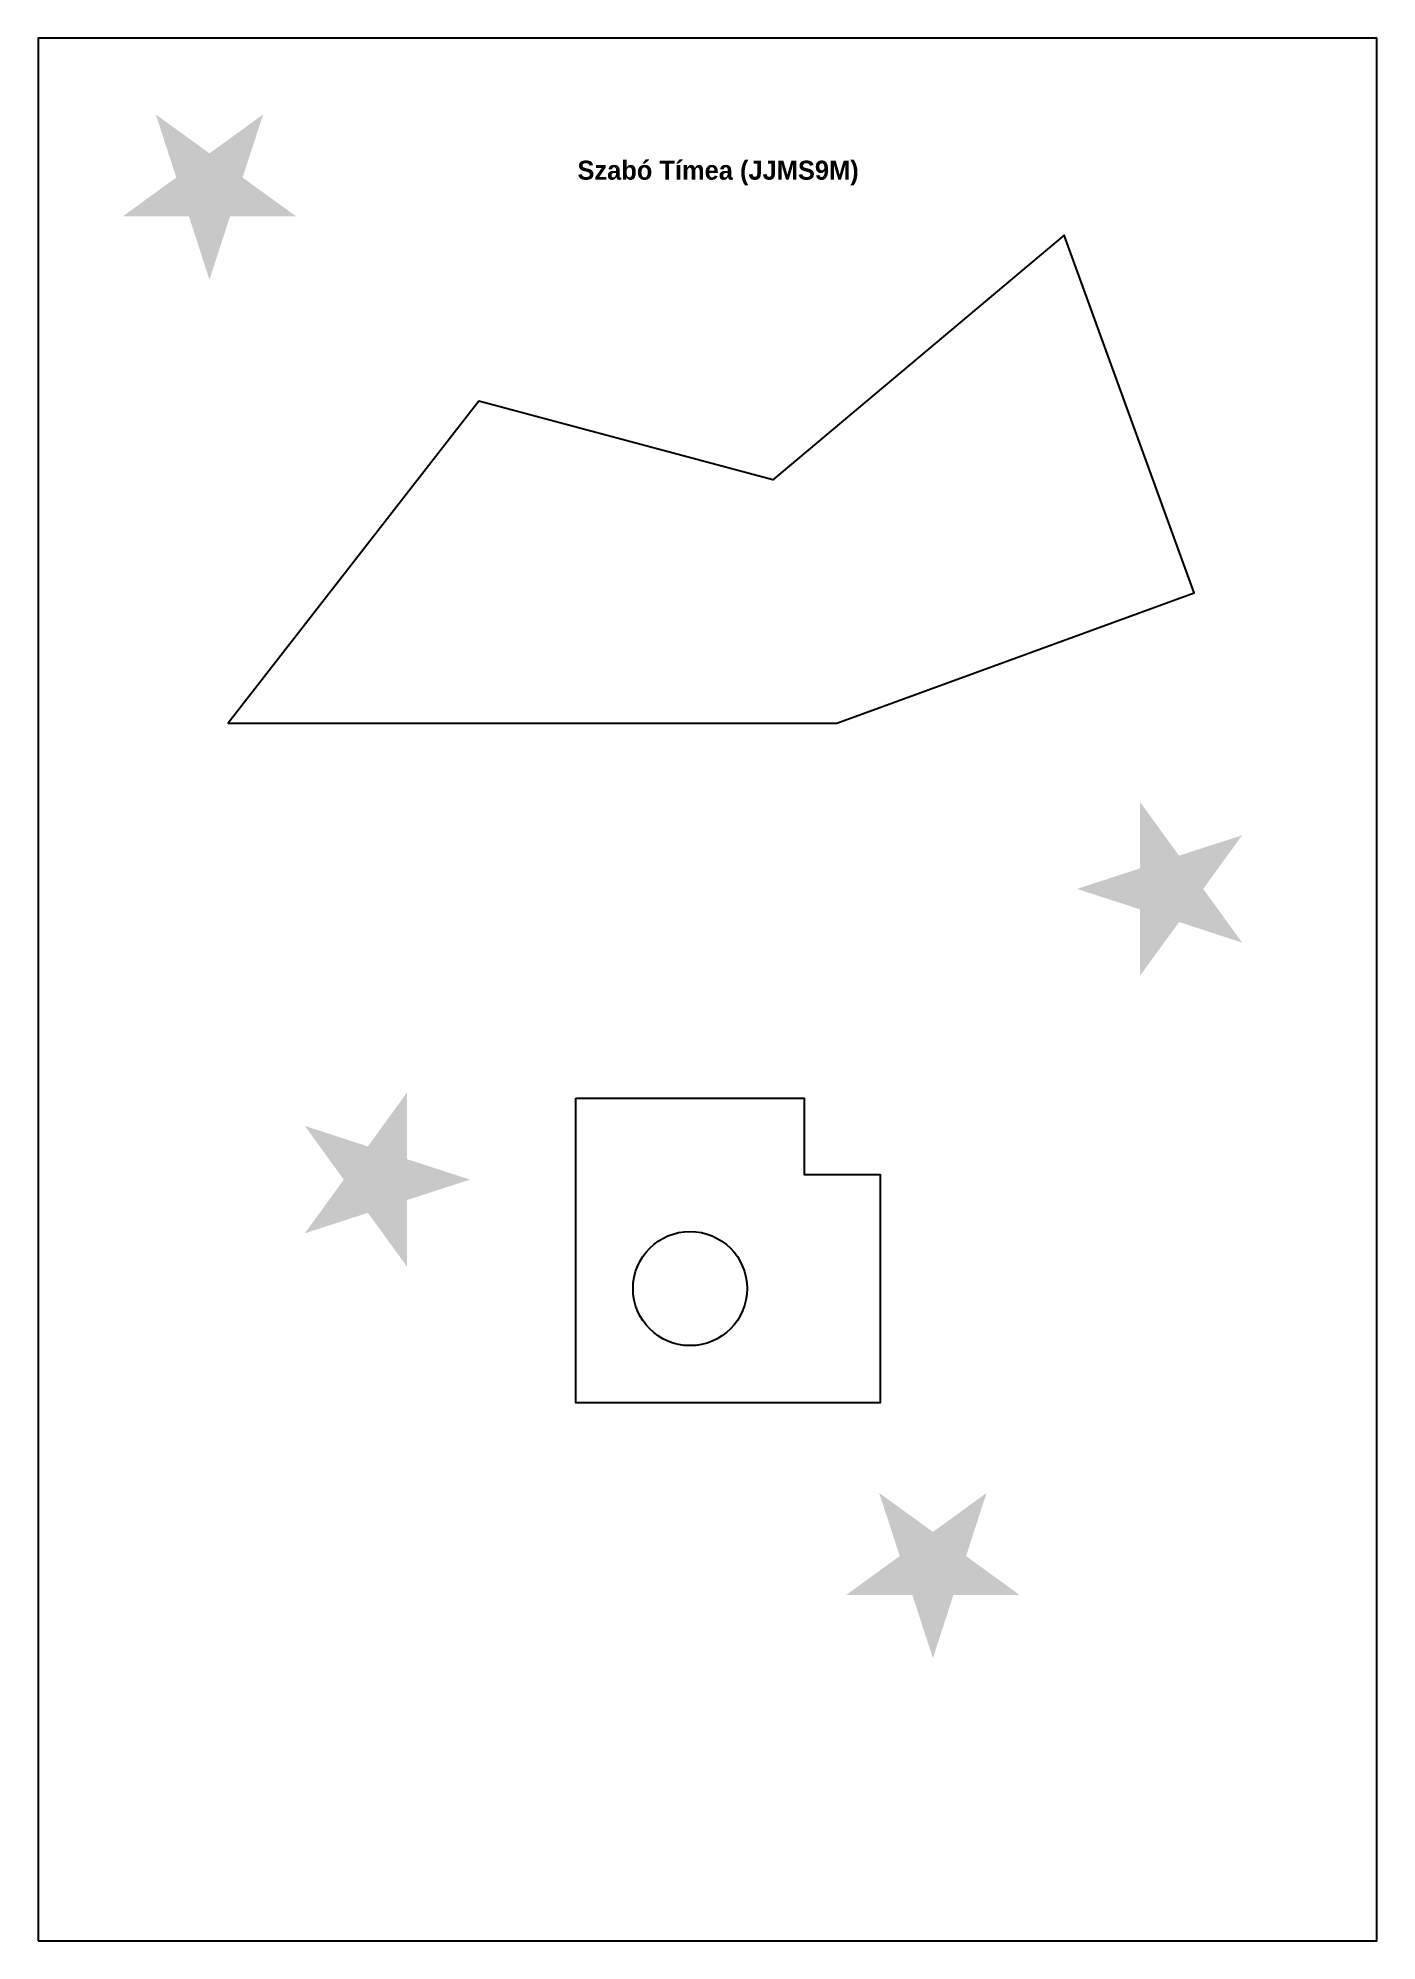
# Model space of a CAD drawing. Header units: millimetres. Extents: x 0 to 176, y 0 to 250.
import ezdxf

# ---------------------------------------------------------------- set-up
doc = ezdxf.new("R2010")
doc.units = ezdxf.units.MM
doc.styles.get("Standard").update_dxf_attribs({"font": 'arial.ttf'})

msp = doc.modelspace()

# ---------------------------------------------------------------- hatches: boundary and pattern name
h = msp.add_hatch(color=256)
h.set_gradient(color1=(127, 204, 102), color2=(127, 102, 204), name='SPHERICAL')
h.paths.add_polyline_path([(22.53, 234.85), (15.48, 239.97), (18.17, 231.68), (11.12, 226.56), (19.84, 226.56), (22.53, 218.26), (25.23, 226.56), (33.94, 226.56), (26.89, 231.68), (29.59, 239.97)])
h = msp.add_hatch(color=256)
h.set_gradient(color1=(127, 102, 204), color2=(127, 204, 102), name='SPHERICAL')
h.paths.add_polyline_path([(153.16, 138.22), (158.28, 145.27), (149.99, 142.58), (144.86, 149.63), (144.86, 140.91), (136.57, 138.22), (144.86, 135.52), (144.86, 126.81), (149.99, 133.86), (158.28, 131.16)])
h = msp.add_hatch(color=256)
h.set_gradient(color1=(127, 102, 204), color2=(127, 204, 102), name='SPHERICAL')
h.paths.add_polyline_path([(40.19, 100.02), (35.07, 92.97), (43.36, 95.66), (48.48, 88.61), (48.48, 97.33), (56.78, 100.02), (48.48, 102.72), (48.48, 111.43), (43.36, 104.38), (35.07, 107.08)])
h = msp.add_hatch(color=256)
h.set_gradient(color1=(127, 204, 102), color2=(127, 102, 204), name='SPHERICAL')
h.paths.add_polyline_path([(117.63, 53.73), (110.57, 58.86), (113.27, 50.57), (106.21, 45.44), (114.93, 45.44), (117.63, 37.15), (120.32, 45.44), (129.04, 45.44), (121.99, 50.57), (124.68, 58.86)])

# ---------------------------------------------------------------- linework, layer by layer
msp.add_line((0, 0), (0, 0))
msp.add_lwpolyline([(0, 0), (176, 0), (176, 250), (0, 250)], close=True)
at = {"color": 183}
for points in [[(105, 160), (151.98, 177.1), (134.88, 224.09), (96.58, 191.95), (57.94, 202.3), (25, 160)], [(70.71, 110.71), (100.71, 110.71), (100.71, 100.71), (110.71, 100.71), (110.71, 70.71), (70.71, 70.71)]]:
    msp.add_lwpolyline(points, close=True, dxfattribs=at)
at = {"color": 83}
msp.add_circle((85.71, 85.71), 7.5, dxfattribs=at)

# ---------------------------------------------------------------- texts
at = {"insert": (89.39, 233.89), "char_height": 2.5, "attachment_point": 2}
msp.add_mtext_dynamic_manual_height_columns('{\\fComic Sans MS|b1|i0|c0|p66;\\C83;Szab\\fComic Sans MS|b1|i0|c238|p66;ó\\fComic Sans MS|b1|i0|c0|p66; T\\fComic Sans MS|b1|i0|c238|p66;í\\fComic Sans MS|b1|i0|c0|p66;mea \\fComic Sans MS|b1|i0|c238|p66;(\\fComic Sans MS|b1|i0|c0|p66;JJMS\\fComic Sans MS|b1|i0|c238|p66;9\\fComic Sans MS|b1|i0|c0|p66;M\\fComic Sans MS|b1|i0|c238|p66;)}', width=78.7846, gutter_width=12.5, heights=[0], dxfattribs=at)

doc.saveas('drawing.dxf')
